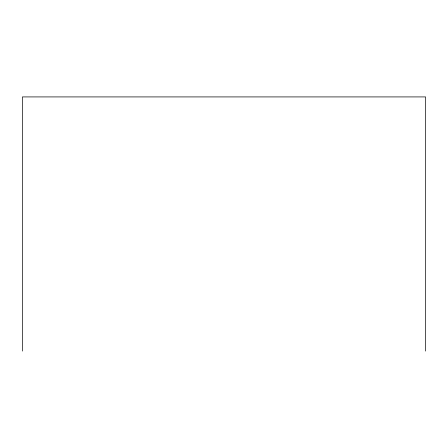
<?xml version="1.0" encoding="UTF-8"?>
<svg xmlns="http://www.w3.org/2000/svg" width="448" height="448" viewBox="0 0 448 448"><rect width="100%" height="100%" fill="white"/><g stroke="black" fill="none" stroke-linecap="round" stroke-linejoin="round"><path stroke-width="0.67" d="M425.6 351.081L425.6 96.919L22.4 96.919L22.4 351.081"/></g></svg>
